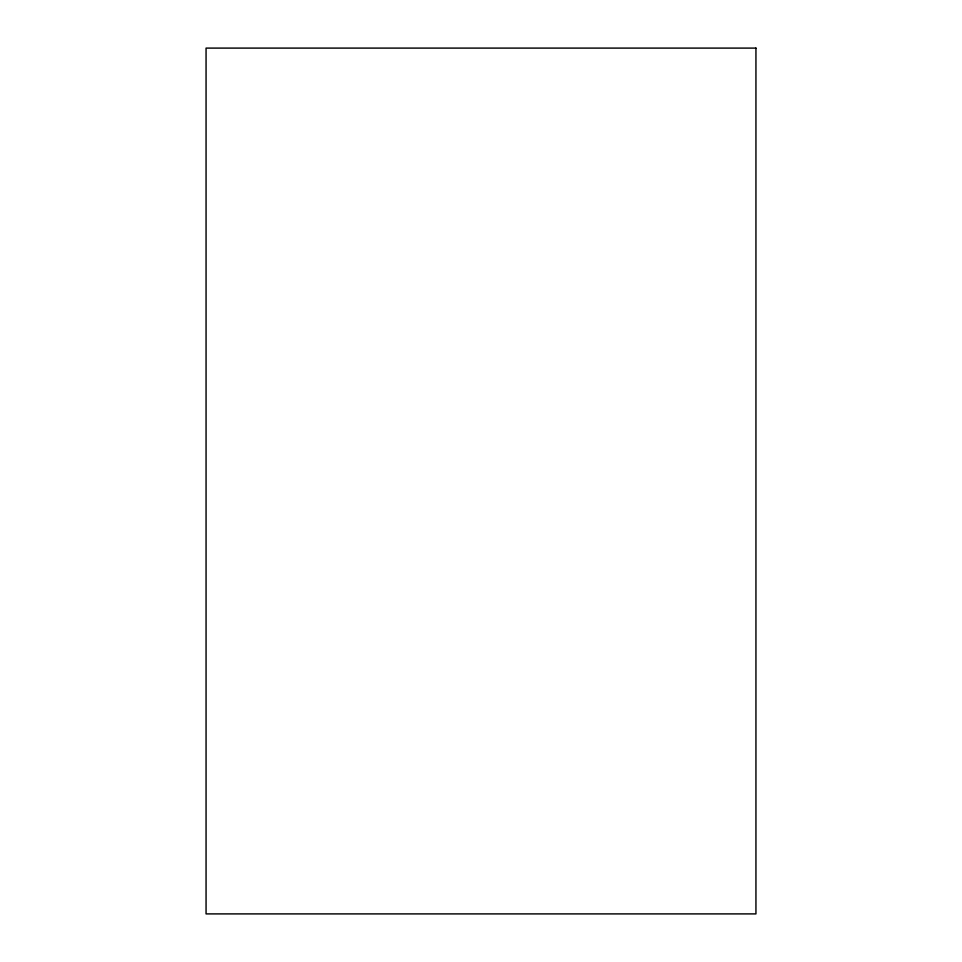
<?xml version="1.0" encoding="UTF-8"?>
<svg xmlns="http://www.w3.org/2000/svg" width="962" height="962" viewBox="0 0 962 962"><rect width="100%" height="100%" fill="white"/><g stroke="black" fill="none" stroke-linecap="round" stroke-linejoin="round"><path stroke-width="1.44" d="M755.94 48.1L206.06 48.1L206.06 913.9L755.94 913.9L755.94 48.1"/></g></svg>
